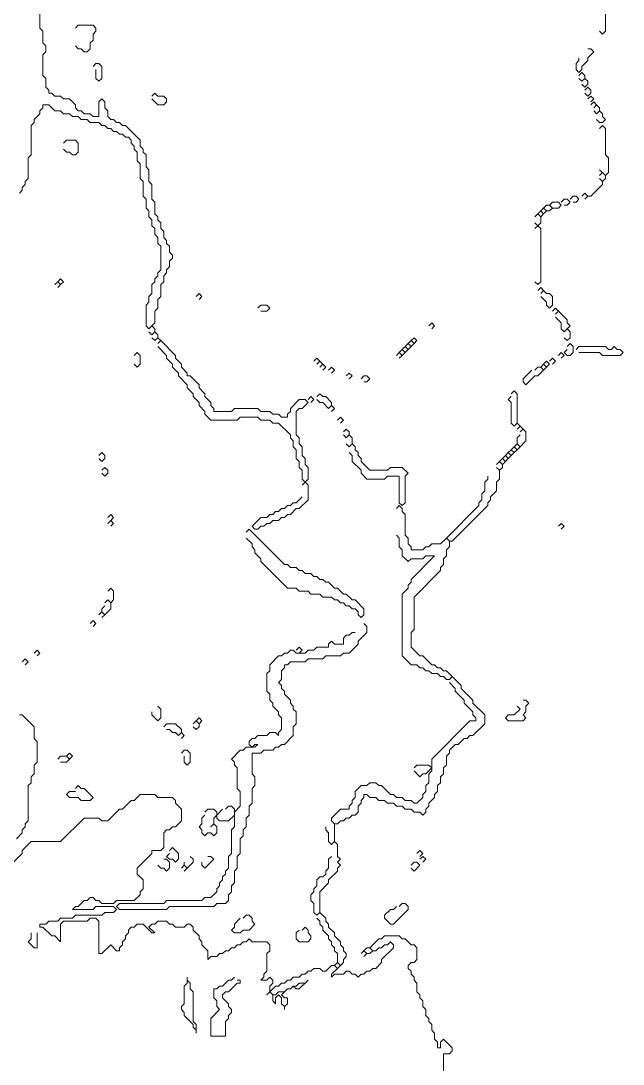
# Model space of a CAD drawing. Header units: metres. Extents: x 0 to 1919, y -1079 to 0.
# Drawn here: x 1089.5 to 1294, y -540.5 to -186.5 of the extents above; entities that cross this region are included whole.
import ezdxf

# ---------------------------------------------------------------- set-up
doc = ezdxf.new("R2010")
doc.units = ezdxf.units.M
doc.layers.add('greeny green lines', color=3, linetype='Continuous')

msp = doc.modelspace()

# ---------------------------------------------------------------- linework, layer by layer
at = {"layer": 'greeny green lines', "lineweight": 20}
for p, q in [((1096, -184), (1096, -189)), ((1288, -183), (1288, -190)), ((1096, -189), (1097, -190)), ((1097, -190), (1097, -194)), ((1108, -189), (1109, -188)), ((1108, -189), (1109, -188)), ((1109, -188), (1114, -188)), ((1114, -188), (1115, -189)), ((1115, -190), (1114, -191)), ((1114, -191), (1114, -193)), ((1115, -189), (1115, -190)), ((1287, -191), (1286, -190)), ((1288, -190), (1287, -191)), ((1097, -194), (1098, -195)), ((1114, -193), (1113, -194)), ((1113, -194), (1113, -196)), ((1098, -197), (1097, -198)), ((1097, -198), (1097, -205)), ((1098, -195), (1098, -197)), ((1109, -196), (1108, -195)), ((1110, -196), (1109, -196)), ((1111, -197), (1110, -196)), ((1112, -197), (1111, -197)), ((1113, -196), (1112, -197)), ((1282, -196), (1283, -196)), ((1282, -196), (1283, -196)), ((1284, -197), (1282, -199)), ((1283, -196), (1284, -197)), ((1114, -202), (1115, -201)), ((1114, -202), (1115, -201)), ((1115, -201), (1116, -201)), ((1116, -201), (1117, -202)), ((1278, -201), (1279, -200)), ((1278, -203), (1278, -201)), ((1279, -200), (1279, -199)), ((1282, -200), (1280, -202)), ((1282, -199), (1282, -200)), ((1097, -205), (1098, -206)), ((1115, -206), (1115, -203)), ((1117, -202), (1117, -206)), ((1279, -204), (1278, -203)), ((1280, -203), (1279, -204)), ((1279, -205), (1280, -204)), ((1279, -205), (1280, -204)), ((1280, -202), (1280, -203)), ((1280, -204), (1281, -205)), ((1281, -205), (1281, -206)), ((1098, -206), (1098, -209)), ((1116, -207), (1115, -206)), ((1117, -206), (1116, -207)), ((1280, -207), (1279, -206)), ((1280, -207), (1281, -206)), ((1280, -207), (1281, -206)), ((1281, -206), (1280, -207)), ((1281, -209), (1280, -208)), ((1281, -206), (1282, -207)), ((1282, -208), (1281, -209)), ((1282, -207), (1282, -208)), ((1098, -209), (1099, -210)), ((1099, -210), (1099, -211)), ((1099, -211), (1100, -211)), ((1100, -211), (1101, -212)), ((1101, -212), (1103, -212)), ((1103, -212), (1104, -213)), ((1134, -212), (1135, -211)), ((1134, -212), (1135, -211)), ((1135, -211), (1136, -212)), ((1136, -212), (1138, -212)), ((1138, -212), (1139, -213)), ((1281, -210), (1282, -209)), ((1281, -210), (1282, -209)), ((1282, -212), (1281, -211)), ((1282, -209), (1283, -210)), ((1283, -211), (1282, -212)), ((1282, -213), (1283, -212)), ((1282, -213), (1283, -212)), ((1283, -210), (1283, -211)), ((1283, -212), (1284, -213)), ((1099, -215), (1097, -215)), ((1097, -215), (1097, -216)), ((1101, -217), (1099, -215)), ((1104, -213), (1106, -213)), ((1106, -213), (1108, -215)), ((1108, -215), (1108, -216)), ((1116, -214), (1117, -213)), ((1116, -219), (1116, -214)), ((1117, -213), (1118, -214)), ((1118, -214), (1118, -216)), ((1136, -215), (1134, -213)), ((1138, -215), (1136, -215)), ((1139, -214), (1138, -215)), ((1139, -213), (1139, -214)), ((1284, -213), (1283, -214)), ((1283, -215), (1284, -214)), ((1283, -215), (1284, -214)), ((1284, -214), (1285, -215)), ((1284, -216), (1285, -215)), ((1284, -216), (1285, -215)), ((1285, -215), (1284, -216)), ((1285, -215), (1286, -216)), ((1096, -218), (1094, -220)), ((1097, -216), (1096, -217)), ((1096, -217), (1096, -218)), ((1103, -217), (1101, -217)), ((1104, -218), (1103, -217)), ((1106, -218), (1104, -218)), ((1107, -219), (1106, -218)), ((1109, -219), (1107, -219)), ((1108, -216), (1109, -217)), ((1109, -217), (1110, -217)), ((1110, -220), (1109, -219)), ((1110, -217), (1111, -218)), ((1111, -218), (1113, -218)), ((1113, -218), (1114, -219)), ((1114, -219), (1116, -219)), ((1118, -216), (1119, -217)), ((1119, -217), (1119, -219)), ((1119, -219), (1120, -220)), ((1285, -218), (1284, -217)), ((1285, -218), (1286, -217)), ((1285, -218), (1286, -217)), ((1286, -217), (1285, -218)), ((1286, -216), (1286, -217)), ((1286, -217), (1287, -218)), ((1287, -218), (1287, -219)), ((1287, -219), (1288, -220)), ((1094, -221), (1093, -222)), ((1093, -222), (1093, -232)), ((1094, -220), (1094, -221)), ((1112, -220), (1110, -220)), ((1113, -221), (1112, -220)), ((1116, -221), (1113, -221)), ((1117, -222), (1116, -221)), ((1118, -222), (1117, -222)), ((1119, -223), (1118, -222)), ((1120, -223), (1119, -223)), ((1120, -220), (1121, -220)), ((1121, -224), (1120, -223)), ((1121, -220), (1122, -221)), ((1122, -221), (1123, -221)), ((1123, -221), (1124, -222)), ((1124, -222), (1125, -222)), ((1125, -222), (1130, -227)), ((1286, -221), (1285, -220)), ((1287, -221), (1286, -221)), ((1286, -223), (1287, -222)), ((1286, -223), (1287, -222)), ((1288, -220), (1287, -221)), ((1287, -222), (1288, -223)), ((1288, -223), (1288, -232)), ((1122, -224), (1121, -224)), ((1123, -225), (1122, -224)), ((1124, -225), (1123, -225)), ((1125, -226), (1124, -225)), ((1126, -226), (1125, -226)), ((1127, -227), (1126, -226)), ((1104, -228), (1105, -227)), ((1104, -228), (1105, -227)), ((1105, -231), (1104, -230)), ((1105, -227), (1108, -227)), ((1108, -227), (1109, -228)), ((1109, -228), (1109, -231)), ((1127, -228), (1127, -227)), ((1128, -229), (1127, -228)), ((1128, -230), (1128, -229)), ((1129, -231), (1128, -230)), ((1130, -227), (1130, -229)), ((1130, -229), (1131, -230)), ((1131, -230), (1131, -231)), ((1093, -232), (1092, -233)), ((1092, -233), (1092, -240)), ((1106, -231), (1105, -231)), ((1107, -232), (1106, -231)), ((1108, -232), (1107, -232)), ((1109, -231), (1108, -232)), ((1129, -234), (1129, -231)), ((1131, -231), (1132, -232)), ((1132, -232), (1132, -236)), ((1288, -232), (1289, -233)), ((1289, -233), (1289, -238)), ((1130, -235), (1129, -234)), ((1130, -240), (1130, -235)), ((1132, -236), (1133, -237)), ((1133, -237), (1133, -241)), ((1288, -239), (1286, -237)), ((1092, -240), (1091, -241)), ((1131, -241), (1130, -240)), ((1286, -239), (1287, -238)), ((1286, -239), (1287, -238)), ((1286, -240), (1287, -241)), ((1286, -240), (1287, -241)), ((1287, -241), (1286, -240)), ((1287, -238), (1288, -239)), ((1288, -240), (1287, -241)), ((1289, -238), (1288, -239)), ((1288, -239), (1288, -240)), ((1090, -244), (1089, -245)), ((1091, -242), (1090, -243)), ((1090, -243), (1090, -244)), ((1091, -241), (1091, -242)), ((1131, -246), (1131, -241)), ((1133, -241), (1134, -242)), ((1134, -242), (1134, -247)), ((1287, -242), (1283, -246)), ((1287, -241), (1287, -242)), ((1132, -247), (1131, -246)), ((1132, -250), (1132, -247)), ((1134, -247), (1135, -248)), ((1273, -248), (1274, -247)), ((1273, -248), (1274, -247)), ((1274, -247), (1275, -247)), ((1275, -247), (1276, -248)), ((1276, -247), (1277, -246)), ((1276, -247), (1277, -246)), ((1277, -246), (1278, -246)), ((1278, -246), (1279, -247)), ((1279, -247), (1278, -248)), ((1280, -246), (1281, -245)), ((1280, -246), (1281, -245)), ((1281, -245), (1282, -246)), ((1282, -246), (1281, -245)), ((1282, -246), (1281, -247)), ((1283, -246), (1282, -246)), ((1133, -251), (1132, -250)), ((1133, -253), (1133, -251)), ((1135, -248), (1135, -252)), ((1265, -252), (1266, -251)), ((1265, -252), (1266, -251)), ((1266, -251), (1267, -250)), ((1266, -251), (1267, -250)), ((1266, -251), (1267, -252)), ((1267, -250), (1268, -249)), ((1267, -250), (1268, -249)), ((1267, -250), (1268, -251)), ((1268, -251), (1267, -252)), ((1268, -249), (1269, -249)), ((1269, -251), (1268, -251)), ((1269, -249), (1270, -248)), ((1269, -249), (1270, -248)), ((1269, -249), (1270, -250)), ((1270, -250), (1269, -251)), ((1270, -248), (1272, -248)), ((1272, -250), (1270, -250)), ((1272, -248), (1273, -249)), ((1273, -249), (1272, -250)), ((1275, -249), (1274, -249)), ((1276, -248), (1275, -249)), ((1278, -248), (1277, -248)), ((1134, -254), (1133, -253)), ((1134, -256), (1134, -254)), ((1135, -252), (1136, -253)), ((1136, -253), (1136, -254)), ((1136, -254), (1137, -255)), ((1264, -253), (1265, -252)), ((1264, -253), (1265, -252)), ((1265, -252), (1266, -253)), ((1267, -252), (1266, -253)), ((1266, -253), (1266, -255)), ((1135, -257), (1134, -256)), ((1135, -259), (1135, -257)), ((1137, -255), (1137, -257)), ((1137, -257), (1138, -258)), ((1138, -258), (1138, -260)), ((1265, -256), (1264, -255)), ((1264, -257), (1265, -256)), ((1264, -257), (1265, -256)), ((1266, -255), (1265, -256)), ((1265, -256), (1266, -257)), ((1266, -257), (1266, -275)), ((1136, -260), (1135, -259)), ((1136, -262), (1136, -260)), ((1138, -260), (1139, -261)), ((1139, -261), (1139, -262)), ((1137, -263), (1136, -262)), ((1137, -271), (1137, -263)), ((1139, -262), (1140, -263)), ((1140, -263), (1140, -265)), ((1140, -265), (1141, -266)), ((1141, -267), (1140, -268)), ((1140, -268), (1140, -270)), ((1141, -266), (1141, -267)), ((1136, -272), (1137, -271)), ((1136, -273), (1136, -272)), ((1139, -272), (1138, -273)), ((1140, -270), (1139, -271)), ((1139, -271), (1139, -272)), ((1101, -276), (1102, -275)), ((1101, -276), (1102, -275)), ((1102, -275), (1103, -274)), ((1102, -275), (1103, -274)), ((1102, -275), (1103, -276)), ((1103, -276), (1102, -277)), ((1103, -274), (1104, -275)), ((1104, -275), (1103, -276)), ((1134, -276), (1135, -275)), ((1134, -279), (1134, -276)), ((1135, -274), (1136, -273)), ((1135, -275), (1135, -274)), ((1138, -275), (1137, -276)), ((1137, -276), (1137, -280)), ((1138, -273), (1138, -275)), ((1265, -276), (1264, -275)), ((1266, -275), (1265, -276)), ((1133, -280), (1134, -279)), ((1149, -280), (1150, -279)), ((1149, -280), (1150, -279)), ((1150, -279), (1151, -280)), ((1265, -278), (1266, -277)), ((1265, -278), (1266, -277)), ((1266, -277), (1267, -278)), ((1266, -279), (1267, -278)), ((1266, -279), (1267, -278)), ((1267, -278), (1266, -279)), ((1267, -278), (1268, -279)), ((1268, -279), (1269, -279)), ((1269, -279), (1270, -280)), ((1132, -283), (1133, -282)), ((1132, -290), (1132, -283)), ((1133, -282), (1133, -280)), ((1137, -280), (1136, -281)), ((1136, -281), (1136, -284)), ((1151, -280), (1150, -281)), ((1170, -284), (1171, -283)), ((1170, -284), (1171, -283)), ((1171, -283), (1173, -283)), ((1173, -283), (1174, -284)), ((1268, -282), (1266, -280)), ((1268, -283), (1268, -282)), ((1269, -284), (1268, -283)), ((1270, -283), (1269, -284)), ((1270, -280), (1270, -283)), ((1136, -284), (1135, -285)), ((1135, -285), (1135, -289)), ((1173, -285), (1171, -285)), ((1174, -284), (1173, -285)), ((1270, -285), (1271, -284)), ((1270, -285), (1271, -284)), ((1271, -284), (1272, -285)), ((1271, -286), (1272, -285)), ((1271, -286), (1272, -285)), ((1272, -285), (1271, -286)), ((1272, -285), (1275, -288)), ((1133, -291), (1132, -290)), ((1135, -289), (1133, -291)), ((1133, -291), (1134, -290)), ((1133, -291), (1134, -290)), ((1134, -290), (1135, -291)), ((1228, -290), (1229, -289)), ((1228, -290), (1229, -289)), ((1229, -289), (1230, -290)), ((1230, -290), (1229, -291)), ((1273, -289), (1271, -287)), ((1273, -291), (1273, -289)), ((1276, -290), (1274, -292)), ((1275, -288), (1275, -289)), ((1275, -289), (1276, -290)), ((1134, -293), (1133, -292)), ((1134, -293), (1135, -292)), ((1134, -293), (1135, -292)), ((1135, -292), (1134, -293)), ((1135, -291), (1135, -292)), ((1135, -292), (1136, -293)), ((1136, -293), (1136, -294)), ((1274, -292), (1273, -291)), ((1274, -292), (1275, -291)), ((1274, -292), (1275, -291)), ((1275, -291), (1276, -292)), ((1276, -292), (1276, -294)), ((1135, -295), (1134, -294)), ((1135, -295), (1136, -294)), ((1135, -295), (1136, -294)), ((1136, -294), (1135, -295)), ((1136, -294), (1137, -295)), ((1136, -296), (1137, -295)), ((1136, -296), (1137, -295)), ((1137, -295), (1136, -296)), ((1139, -300), (1136, -297)), ((1137, -295), (1142, -300)), ((1219, -298), (1220, -297)), ((1219, -298), (1220, -297)), ((1220, -297), (1221, -296)), ((1220, -297), (1221, -296)), ((1220, -297), (1221, -298)), ((1221, -296), (1222, -295)), ((1221, -296), (1222, -295)), ((1221, -296), (1222, -297)), ((1222, -297), (1221, -298)), ((1222, -295), (1223, -294)), ((1222, -295), (1223, -294)), ((1222, -295), (1223, -296)), ((1223, -296), (1222, -297)), ((1223, -294), (1224, -295)), ((1224, -295), (1223, -296)), ((1275, -295), (1274, -294)), ((1276, -294), (1275, -295)), ((1275, -297), (1276, -296)), ((1275, -297), (1276, -296)), ((1276, -296), (1277, -297)), ((1277, -297), (1277, -299)), ((1278, -298), (1279, -297)), ((1278, -298), (1279, -297)), ((1279, -297), (1288, -297)), ((1288, -297), (1289, -298)), ((1290, -298), (1291, -297)), ((1291, -297), (1292, -298)), ((1128, -300), (1129, -299)), ((1128, -300), (1129, -299)), ((1129, -299), (1130, -300)), ((1130, -300), (1130, -303)), ((1139, -301), (1139, -300)), ((1142, -300), (1142, -301)), ((1217, -300), (1218, -299)), ((1217, -300), (1218, -299)), ((1218, -299), (1219, -298)), ((1218, -299), (1219, -298)), ((1218, -299), (1219, -300)), ((1219, -300), (1218, -301)), ((1219, -298), (1220, -299)), ((1220, -299), (1219, -300)), ((1221, -298), (1220, -299)), ((1272, -300), (1273, -299)), ((1272, -300), (1273, -299)), ((1273, -299), (1274, -300)), ((1274, -300), (1273, -301)), ((1274, -299), (1275, -298)), ((1275, -300), (1274, -299)), ((1276, -300), (1275, -300)), ((1277, -299), (1276, -300)), ((1286, -299), (1279, -299)), ((1287, -300), (1286, -299)), ((1293, -300), (1287, -300)), ((1289, -298), (1290, -298)), ((1292, -298), (1293, -298)), ((1293, -298), (1294, -299)), ((1294, -299), (1293, -300)), ((1129, -304), (1128, -303)), ((1130, -303), (1129, -304)), ((1141, -303), (1139, -301)), ((1141, -304), (1141, -303)), ((1143, -306), (1141, -304)), ((1142, -301), (1144, -303)), ((1144, -303), (1144, -304)), ((1144, -304), (1146, -306)), ((1189, -302), (1190, -301)), ((1189, -302), (1190, -301)), ((1190, -301), (1191, -302)), ((1190, -303), (1191, -302)), ((1190, -303), (1191, -302)), ((1191, -302), (1190, -303)), ((1191, -302), (1192, -303)), ((1191, -304), (1192, -303)), ((1191, -304), (1192, -303)), ((1192, -303), (1191, -304)), ((1192, -303), (1193, -304)), ((1193, -304), (1192, -305)), ((1194, -305), (1195, -304)), ((1194, -305), (1195, -304)), ((1195, -304), (1196, -305)), ((1264, -305), (1265, -304)), ((1264, -305), (1265, -304)), ((1265, -304), (1266, -304)), ((1266, -304), (1267, -303)), ((1266, -304), (1267, -303)), ((1266, -304), (1267, -305)), ((1267, -303), (1268, -302)), ((1267, -303), (1268, -302)), ((1267, -303), (1268, -304)), ((1268, -304), (1267, -305)), ((1268, -302), (1269, -303)), ((1269, -303), (1268, -304)), ((1269, -302), (1270, -301)), ((1269, -302), (1270, -301)), ((1270, -301), (1271, -302)), ((1271, -302), (1270, -303)), ((1143, -307), (1143, -306)), ((1146, -310), (1143, -307)), ((1146, -306), (1146, -307)), ((1146, -307), (1147, -307)), ((1147, -307), (1150, -310)), ((1196, -305), (1195, -306)), ((1200, -307), (1201, -306)), ((1200, -307), (1201, -306)), ((1201, -306), (1202, -307)), ((1202, -307), (1201, -308)), ((1205, -308), (1206, -307)), ((1205, -308), (1206, -307)), ((1206, -307), (1207, -307)), ((1207, -307), (1208, -308)), ((1260, -308), (1263, -305)), ((1264, -307), (1261, -310)), ((1265, -307), (1264, -307)), ((1267, -305), (1265, -307)), ((1146, -311), (1146, -310)), ((1148, -313), (1146, -311)), ((1150, -310), (1150, -311)), ((1150, -311), (1152, -313)), ((1207, -309), (1206, -309)), ((1208, -308), (1207, -309)), ((1260, -309), (1260, -308)), ((1261, -310), (1260, -309)), ((1148, -314), (1148, -313)), ((1150, -316), (1148, -314)), ((1152, -313), (1152, -314)), ((1152, -314), (1154, -316)), ((1181, -318), (1184, -315)), ((1184, -315), (1186, -315)), ((1186, -315), (1187, -316)), ((1187, -315), (1188, -314)), ((1187, -315), (1188, -314)), ((1188, -314), (1189, -315)), ((1189, -315), (1188, -316)), ((1190, -314), (1191, -313)), ((1190, -314), (1191, -313)), ((1191, -316), (1190, -315)), ((1191, -313), (1192, -314)), ((1192, -314), (1193, -314)), ((1193, -314), (1195, -316)), ((1255, -315), (1256, -314)), ((1256, -316), (1255, -315)), ((1256, -313), (1257, -312)), ((1256, -313), (1257, -312)), ((1257, -312), (1258, -313)), ((1258, -313), (1258, -323)), ((1150, -317), (1150, -316)), ((1152, -319), (1150, -317)), ((1154, -316), (1154, -317)), ((1154, -317), (1155, -318)), ((1155, -318), (1155, -319)), ((1161, -319), (1162, -318)), ((1162, -318), (1170, -318)), ((1170, -318), (1171, -319)), ((1181, -319), (1181, -318)), ((1184, -318), (1183, -319)), ((1185, -318), (1184, -318)), ((1187, -316), (1185, -318)), ((1192, -316), (1191, -316)), ((1194, -318), (1192, -316)), ((1194, -318), (1195, -317)), ((1194, -318), (1195, -317)), ((1195, -317), (1194, -318)), ((1195, -316), (1195, -317)), ((1195, -317), (1196, -318)), ((1196, -318), (1195, -319)), ((1256, -323), (1256, -316)), ((1152, -320), (1152, -319)), ((1154, -322), (1152, -320)), ((1163, -322), (1154, -322)), ((1155, -319), (1161, -319)), ((1164, -321), (1163, -322)), ((1170, -321), (1164, -321)), ((1171, -322), (1170, -321)), ((1171, -319), (1174, -319)), ((1174, -322), (1171, -322)), ((1174, -319), (1175, -320)), ((1175, -323), (1174, -322)), ((1175, -320), (1177, -320)), ((1177, -320), (1178, -321)), ((1178, -321), (1180, -321)), ((1180, -320), (1181, -319)), ((1180, -321), (1180, -320)), ((1183, -319), (1183, -327)), ((1197, -322), (1198, -321)), ((1197, -322), (1198, -321)), ((1198, -321), (1199, -322)), ((1199, -322), (1198, -323)), ((1177, -323), (1175, -323)), ((1181, -327), (1177, -323)), ((1199, -326), (1200, -325)), ((1199, -326), (1200, -325)), ((1200, -325), (1201, -326)), ((1257, -324), (1256, -323)), ((1257, -324), (1258, -323)), ((1257, -324), (1258, -323)), ((1258, -323), (1257, -324)), ((1258, -323), (1259, -324)), ((1258, -325), (1259, -324)), ((1258, -325), (1259, -324)), ((1259, -324), (1258, -325)), ((1259, -324), (1260, -325)), ((1259, -326), (1260, -325)), ((1259, -326), (1260, -325)), ((1260, -325), (1259, -326)), ((1260, -325), (1261, -326)), ((1181, -328), (1181, -327)), ((1182, -329), (1181, -328)), ((1182, -331), (1182, -329)), ((1183, -327), (1184, -328)), ((1184, -328), (1184, -330)), ((1200, -328), (1199, -327)), ((1200, -328), (1201, -327)), ((1200, -328), (1201, -327)), ((1201, -327), (1200, -328)), ((1201, -326), (1201, -327)), ((1201, -327), (1202, -328)), ((1202, -328), (1202, -330)), ((1258, -328), (1259, -327)), ((1258, -330), (1258, -328)), ((1261, -329), (1259, -331)), ((1261, -326), (1261, -329)), ((1183, -332), (1182, -331)), ((1183, -335), (1183, -332)), ((1184, -330), (1185, -331)), ((1185, -331), (1185, -334)), ((1201, -331), (1200, -330)), ((1201, -331), (1202, -330)), ((1201, -331), (1202, -330)), ((1202, -330), (1201, -331)), ((1202, -330), (1203, -331)), ((1203, -331), (1203, -332)), ((1203, -332), (1204, -333)), ((1255, -333), (1256, -332)), ((1255, -333), (1256, -332)), ((1256, -332), (1257, -331)), ((1256, -332), (1257, -331)), ((1256, -332), (1257, -333)), ((1257, -331), (1258, -330)), ((1257, -331), (1258, -330)), ((1257, -331), (1258, -332)), ((1258, -332), (1257, -333)), ((1258, -330), (1259, -331)), ((1259, -331), (1258, -330)), ((1259, -331), (1258, -332)), ((1116, -334), (1117, -333)), ((1116, -334), (1117, -333)), ((1117, -336), (1116, -335)), ((1117, -333), (1118, -334)), ((1118, -335), (1117, -336)), ((1118, -334), (1118, -335)), ((1184, -336), (1183, -335)), ((1184, -338), (1184, -336)), ((1185, -334), (1186, -335)), ((1186, -335), (1186, -337)), ((1202, -334), (1201, -333)), ((1202, -336), (1202, -334)), ((1205, -339), (1202, -336)), ((1204, -333), (1204, -334)), ((1204, -334), (1205, -335)), ((1205, -335), (1205, -336)), ((1205, -336), (1208, -339)), ((1251, -337), (1252, -336)), ((1251, -337), (1252, -336)), ((1252, -336), (1253, -335)), ((1252, -336), (1253, -335)), ((1252, -336), (1253, -337)), ((1253, -335), (1254, -334)), ((1253, -335), (1254, -334)), ((1253, -335), (1254, -336)), ((1254, -336), (1253, -337)), ((1254, -334), (1255, -333)), ((1254, -334), (1255, -333)), ((1254, -334), (1255, -335)), ((1255, -335), (1254, -336)), ((1255, -333), (1256, -334)), ((1256, -334), (1255, -335)), ((1257, -333), (1256, -334)), ((1117, -339), (1118, -338)), ((1117, -339), (1118, -338)), ((1118, -338), (1119, -339)), ((1119, -339), (1119, -340)), ((1185, -339), (1184, -338)), ((1185, -342), (1185, -339)), ((1186, -337), (1187, -338)), ((1187, -338), (1187, -342)), ((1205, -340), (1205, -339)), ((1208, -339), (1214, -339)), ((1214, -339), (1215, -338)), ((1215, -338), (1219, -338)), ((1219, -338), (1221, -340)), ((1251, -338), (1252, -339)), ((1251, -338), (1252, -339)), ((1252, -339), (1251, -338)), ((1253, -338), (1252, -339)), ((1252, -339), (1252, -342)), ((1253, -337), (1253, -338)), ((1118, -341), (1117, -340)), ((1119, -340), (1118, -341)), ((1186, -343), (1185, -342)), ((1185, -344), (1186, -343)), ((1185, -344), (1186, -343)), ((1187, -342), (1186, -343)), ((1186, -343), (1187, -344)), ((1207, -342), (1205, -340)), ((1213, -342), (1207, -342)), ((1214, -341), (1213, -342)), ((1218, -341), (1214, -341)), ((1218, -350), (1218, -341)), ((1221, -340), (1220, -341)), ((1220, -341), (1220, -350)), ((1247, -343), (1248, -342)), ((1247, -346), (1247, -343)), ((1248, -342), (1248, -341)), ((1252, -342), (1251, -343)), ((1251, -343), (1251, -346)), ((1187, -344), (1187, -349)), ((1246, -347), (1247, -346)), ((1251, -346), (1249, -348)), ((1181, -351), (1182, -350)), ((1182, -350), (1183, -350)), ((1183, -350), (1185, -348)), ((1187, -349), (1184, -352)), ((1219, -351), (1218, -350)), ((1220, -350), (1219, -351)), ((1245, -350), (1246, -349)), ((1245, -351), (1245, -350)), ((1246, -349), (1246, -347)), ((1249, -349), (1248, -350)), ((1248, -350), (1248, -351)), ((1249, -348), (1249, -349)), ((1119, -355), (1120, -354)), ((1119, -355), (1120, -354)), ((1120, -354), (1121, -355)), ((1173, -355), (1174, -354)), ((1174, -354), (1175, -354)), ((1175, -354), (1176, -353)), ((1176, -353), (1177, -353)), ((1177, -353), (1178, -352)), ((1178, -352), (1179, -352)), ((1179, -352), (1180, -351)), ((1180, -354), (1179, -355)), ((1180, -351), (1181, -351)), ((1181, -354), (1180, -354)), ((1183, -352), (1181, -354)), ((1184, -352), (1183, -352)), ((1217, -352), (1218, -351)), ((1217, -352), (1218, -351)), ((1218, -351), (1219, -352)), ((1219, -352), (1219, -353)), ((1219, -353), (1220, -354)), ((1220, -354), (1220, -361)), ((1234, -362), (1245, -351)), ((1248, -351), (1236, -363)), ((1119, -357), (1120, -356)), ((1119, -357), (1120, -356)), ((1121, -355), (1120, -356)), ((1120, -356), (1121, -357)), ((1121, -357), (1120, -358)), ((1168, -358), (1171, -355)), ((1171, -355), (1173, -355)), ((1173, -357), (1172, -358)), ((1174, -357), (1173, -357)), ((1175, -356), (1174, -357)), ((1177, -356), (1175, -356)), ((1178, -355), (1177, -356)), ((1179, -355), (1178, -355)), ((1272, -358), (1273, -357)), ((1272, -358), (1273, -357)), ((1273, -357), (1274, -358)), ((1166, -360), (1167, -359)), ((1166, -360), (1167, -359)), ((1167, -359), (1179, -371)), ((1169, -359), (1168, -358)), ((1170, -359), (1169, -359)), ((1171, -358), (1170, -359)), ((1172, -358), (1171, -358)), ((1218, -362), (1217, -361)), ((1220, -361), (1221, -362)), ((1274, -358), (1273, -359)), ((1168, -364), (1166, -362)), ((1168, -365), (1168, -364)), ((1218, -365), (1218, -362)), ((1221, -362), (1221, -364)), ((1221, -364), (1222, -365)), ((1228, -365), (1229, -364)), ((1229, -364), (1232, -364)), ((1232, -364), (1234, -362)), ((1234, -362), (1235, -363)), ((1235, -363), (1234, -362)), ((1235, -363), (1235, -365)), ((1236, -363), (1235, -363)), ((1169, -366), (1168, -365)), ((1169, -367), (1169, -366)), ((1171, -369), (1169, -367)), ((1219, -366), (1218, -365)), ((1219, -368), (1219, -366)), ((1221, -370), (1219, -368)), ((1222, -365), (1222, -366)), ((1222, -366), (1226, -366)), ((1222, -376), (1230, -368)), ((1226, -366), (1227, -365)), ((1227, -368), (1226, -369)), ((1227, -365), (1228, -365)), ((1230, -368), (1227, -368)), ((1234, -368), (1233, -369)), ((1235, -365), (1234, -366)), ((1234, -366), (1234, -368)), ((1171, -370), (1171, -369)), ((1180, -379), (1171, -370)), ((1179, -371), (1180, -371)), ((1180, -371), (1181, -372)), ((1222, -369), (1221, -370)), ((1226, -369), (1222, -369)), ((1233, -371), (1232, -372)), ((1233, -369), (1233, -371)), ((1181, -372), (1183, -372)), ((1183, -372), (1184, -373)), ((1184, -373), (1185, -373)), ((1185, -373), (1186, -374)), ((1186, -374), (1188, -374)), ((1188, -374), (1189, -375)), ((1189, -375), (1190, -375)), ((1190, -375), (1191, -376)), ((1232, -373), (1223, -382)), ((1232, -372), (1232, -373)), ((1191, -376), (1192, -376)), ((1192, -376), (1193, -377)), ((1193, -377), (1194, -377)), ((1194, -377), (1196, -379)), ((1221, -378), (1222, -377)), ((1221, -379), (1221, -378)), ((1222, -377), (1222, -376)), ((1119, -380), (1120, -379)), ((1119, -380), (1120, -379)), ((1120, -379), (1121, -380)), ((1121, -380), (1121, -383)), ((1183, -379), (1180, -379)), ((1184, -380), (1183, -379)), ((1187, -380), (1184, -380)), ((1188, -381), (1187, -380)), ((1191, -381), (1188, -381)), ((1192, -382), (1191, -381)), ((1195, -382), (1192, -382)), ((1196, -383), (1195, -382)), ((1196, -379), (1197, -379)), ((1197, -379), (1199, -381)), ((1199, -381), (1200, -381)), ((1200, -381), (1202, -383)), ((1219, -381), (1221, -379)), ((1219, -402), (1219, -381)), ((1223, -382), (1223, -393)), ((1117, -386), (1118, -385)), ((1118, -384), (1119, -383)), ((1118, -384), (1119, -383)), ((1119, -383), (1120, -384)), ((1120, -384), (1119, -383)), ((1121, -383), (1120, -384)), ((1120, -384), (1120, -386)), ((1197, -383), (1196, -383)), ((1198, -384), (1197, -383)), ((1199, -384), (1198, -384)), ((1200, -385), (1199, -384)), ((1201, -385), (1200, -385)), ((1202, -386), (1201, -385)), ((1202, -383), (1203, -383)), ((1203, -383), (1206, -386)), ((1116, -388), (1117, -387)), ((1116, -388), (1117, -387)), ((1117, -387), (1117, -386)), ((1117, -387), (1118, -388)), ((1118, -388), (1117, -387)), ((1118, -388), (1117, -389)), ((1120, -386), (1118, -388)), ((1203, -386), (1202, -386)), ((1204, -387), (1203, -386)), ((1204, -388), (1204, -387)), ((1205, -389), (1204, -388)), ((1206, -388), (1205, -389)), ((1206, -386), (1206, -388)), ((1113, -391), (1114, -390)), ((1113, -391), (1114, -390)), ((1114, -390), (1115, -391)), ((1115, -391), (1114, -392)), ((1206, -391), (1207, -392)), ((1206, -391), (1207, -392)), ((1207, -392), (1207, -394)), ((1199, -396), (1200, -395)), ((1199, -398), (1199, -396)), ((1200, -395), (1201, -395)), ((1201, -395), (1202, -394)), ((1202, -394), (1203, -394)), ((1207, -394), (1204, -397)), ((1223, -393), (1222, -394)), ((1222, -394), (1222, -399)), ((1094, -401), (1095, -400)), ((1094, -401), (1095, -400)), ((1095, -400), (1096, -401)), ((1180, -401), (1181, -400)), ((1181, -400), (1182, -400)), ((1182, -400), (1183, -401)), ((1183, -400), (1184, -399)), ((1183, -400), (1184, -399)), ((1184, -399), (1185, -400)), ((1185, -400), (1184, -401)), ((1186, -401), (1187, -400)), ((1187, -400), (1189, -400)), ((1189, -400), (1190, -399)), ((1190, -399), (1194, -399)), ((1194, -398), (1195, -397)), ((1194, -399), (1194, -398)), ((1195, -397), (1196, -398)), ((1196, -398), (1199, -398)), ((1204, -398), (1201, -401)), ((1204, -397), (1204, -398)), ((1222, -399), (1225, -402)), ((1090, -404), (1091, -403)), ((1090, -404), (1091, -403)), ((1091, -403), (1092, -404)), ((1096, -401), (1095, -402)), ((1174, -405), (1177, -402)), ((1177, -402), (1178, -402)), ((1178, -402), (1179, -401)), ((1179, -401), (1180, -401)), ((1183, -401), (1186, -401)), ((1187, -403), (1186, -404)), ((1192, -403), (1187, -403)), ((1193, -402), (1192, -403)), ((1198, -402), (1193, -402)), ((1199, -401), (1198, -402)), ((1201, -401), (1199, -401)), ((1222, -405), (1219, -402)), ((1225, -402), (1226, -402)), ((1226, -402), (1229, -405)), ((1092, -404), (1091, -405)), ((1173, -408), (1174, -407)), ((1174, -407), (1174, -405)), ((1179, -406), (1178, -407)), ((1178, -407), (1178, -410)), ((1180, -405), (1179, -405)), ((1179, -405), (1179, -406)), ((1181, -404), (1180, -405)), ((1186, -404), (1181, -404)), ((1224, -405), (1222, -405)), ((1225, -406), (1224, -405)), ((1226, -406), (1225, -406)), ((1227, -407), (1226, -406)), ((1228, -407), (1227, -407)), ((1229, -408), (1228, -407)), ((1229, -405), (1230, -405)), ((1230, -405), (1231, -406)), ((1231, -406), (1232, -406)), ((1232, -406), (1233, -407)), ((1233, -407), (1234, -407)), ((1234, -407), (1236, -409)), ((1173, -414), (1173, -408)), ((1178, -410), (1177, -411)), ((1231, -408), (1229, -408)), ((1232, -409), (1231, -408)), ((1233, -409), (1232, -409)), ((1234, -410), (1233, -409)), ((1235, -410), (1234, -410)), ((1235, -410), (1236, -409)), ((1235, -410), (1236, -409)), ((1236, -409), (1235, -410)), ((1236, -409), (1239, -412)), ((1174, -415), (1173, -414)), ((1177, -411), (1178, -412)), ((1178, -412), (1178, -413)), ((1178, -413), (1179, -414)), ((1179, -414), (1179, -415)), ((1237, -413), (1235, -411)), ((1237, -414), (1237, -413)), ((1240, -417), (1237, -414)), ((1239, -412), (1239, -413)), ((1239, -413), (1243, -417)), ((1174, -417), (1174, -415)), ((1175, -418), (1174, -417)), ((1179, -415), (1181, -417)), ((1181, -417), (1181, -418)), ((1240, -418), (1240, -417)), ((1243, -417), (1243, -418)), ((1260, -417), (1261, -417)), ((1260, -417), (1261, -417)), ((1261, -417), (1262, -418)), ((1134, -422), (1134, -421)), ((1136, -419), (1137, -420)), ((1136, -419), (1137, -420)), ((1137, -420), (1137, -423)), ((1175, -419), (1175, -418)), ((1177, -421), (1175, -419)), ((1177, -422), (1177, -421)), ((1181, -418), (1182, -419)), ((1182, -419), (1182, -420)), ((1182, -420), (1183, -421)), ((1183, -421), (1183, -425)), ((1243, -421), (1240, -418)), ((1243, -418), (1247, -422)), ((1243, -422), (1243, -421)), ((1257, -422), (1259, -420)), ((1259, -420), (1258, -419)), ((1261, -421), (1260, -422)), ((1262, -418), (1261, -419)), ((1261, -419), (1261, -421)), ((1089, -422), (1090, -422)), ((1090, -422), (1094, -426)), ((1136, -424), (1134, -422)), ((1137, -423), (1136, -424)), ((1148, -425), (1149, -424)), ((1148, -425), (1149, -424)), ((1149, -424), (1150, -423)), ((1149, -424), (1150, -423)), ((1149, -424), (1150, -425)), ((1150, -423), (1151, -424)), ((1151, -424), (1150, -425)), ((1178, -423), (1177, -422)), ((1178, -427), (1178, -423)), ((1229, -437), (1242, -424)), ((1242, -424), (1244, -424)), ((1244, -423), (1243, -422)), ((1244, -424), (1244, -423)), ((1247, -422), (1247, -425)), ((1254, -423), (1255, -422)), ((1255, -424), (1254, -423)), ((1255, -422), (1257, -422)), ((1260, -424), (1255, -424)), ((1260, -422), (1261, -423)), ((1261, -423), (1260, -424)), ((1094, -426), (1094, -430)), ((1138, -426), (1139, -425)), ((1138, -426), (1139, -425)), ((1139, -425), (1142, -425)), ((1140, -427), (1139, -427)), ((1141, -428), (1140, -427)), ((1142, -428), (1141, -428)), ((1142, -425), (1144, -427)), ((1143, -429), (1142, -428)), ((1143, -429), (1144, -428)), ((1143, -429), (1144, -428)), ((1144, -428), (1143, -429)), ((1144, -427), (1144, -428)), ((1144, -428), (1145, -429)), ((1149, -427), (1148, -426)), ((1150, -426), (1149, -427)), ((1150, -425), (1150, -426)), ((1173, -429), (1174, -428)), ((1174, -428), (1176, -428)), ((1176, -428), (1177, -429)), ((1177, -428), (1178, -427)), ((1177, -429), (1177, -428)), ((1183, -425), (1182, -426)), ((1182, -426), (1182, -429)), ((1247, -425), (1243, -429)), ((1094, -430), (1095, -431)), ((1095, -431), (1095, -438)), ((1145, -429), (1144, -430)), ((1167, -431), (1168, -430)), ((1167, -432), (1167, -431)), ((1168, -430), (1169, -430)), ((1169, -430), (1170, -429)), ((1170, -429), (1173, -429)), ((1182, -429), (1179, -432)), ((1240, -430), (1238, -432)), ((1241, -430), (1240, -430)), ((1242, -429), (1241, -430)), ((1243, -429), (1242, -429)), ((1105, -436), (1106, -435)), ((1105, -436), (1106, -435)), ((1106, -435), (1107, -436)), ((1144, -435), (1145, -434)), ((1144, -435), (1145, -434)), ((1145, -434), (1146, -434)), ((1146, -434), (1147, -435)), ((1147, -435), (1147, -438)), ((1161, -437), (1164, -434)), ((1164, -434), (1165, -434)), ((1165, -434), (1166, -433)), ((1166, -433), (1169, -433)), ((1168, -433), (1167, -432)), ((1169, -432), (1168, -433)), ((1171, -435), (1168, -435)), ((1168, -435), (1168, -442)), ((1169, -433), (1170, -432)), ((1170, -432), (1169, -432)), ((1172, -434), (1171, -435)), ((1175, -434), (1172, -434)), ((1176, -433), (1175, -434)), ((1177, -433), (1176, -433)), ((1178, -432), (1177, -433)), ((1179, -432), (1178, -432)), ((1235, -435), (1234, -436)), ((1237, -432), (1235, -434)), ((1235, -434), (1235, -435)), ((1238, -432), (1237, -432)), ((1095, -438), (1094, -439)), ((1102, -437), (1103, -436)), ((1102, -437), (1103, -436)), ((1103, -436), (1105, -436)), ((1105, -438), (1103, -438)), ((1105, -436), (1106, -437)), ((1106, -437), (1105, -438)), ((1107, -436), (1106, -437)), ((1145, -438), (1145, -436)), ((1146, -439), (1145, -438)), ((1147, -438), (1146, -439)), ((1162, -438), (1161, -437)), ((1162, -439), (1162, -438)), ((1229, -441), (1229, -437)), ((1234, -436), (1234, -439)), ((1094, -442), (1093, -443)), ((1094, -439), (1094, -442)), ((1163, -440), (1162, -439)), ((1163, -447), (1163, -440)), ((1168, -442), (1169, -443)), ((1223, -440), (1224, -439)), ((1223, -440), (1224, -439)), ((1225, -443), (1223, -441)), ((1224, -439), (1228, -439)), ((1226, -442), (1225, -443)), ((1227, -442), (1226, -442)), ((1229, -440), (1227, -442)), ((1228, -439), (1229, -440)), ((1228, -442), (1229, -441)), ((1228, -445), (1228, -442)), ((1233, -442), (1232, -443)), ((1234, -439), (1233, -440)), ((1233, -440), (1233, -442)), ((1093, -445), (1092, -446)), ((1092, -446), (1092, -458)), ((1093, -443), (1093, -445)), ((1108, -447), (1109, -446)), ((1108, -447), (1109, -446)), ((1109, -446), (1110, -447)), ((1169, -446), (1168, -447)), ((1169, -443), (1169, -446)), ((1203, -448), (1205, -446)), ((1205, -446), (1207, -446)), ((1207, -446), (1208, -445)), ((1208, -445), (1210, -445)), ((1210, -445), (1211, -446)), ((1211, -446), (1212, -446)), ((1212, -446), (1215, -449)), ((1227, -446), (1228, -445)), ((1227, -448), (1227, -446)), ((1232, -445), (1231, -446)), ((1231, -446), (1231, -448)), ((1232, -443), (1232, -445)), ((1105, -449), (1106, -448)), ((1106, -450), (1105, -449)), ((1106, -448), (1108, -448)), ((1110, -447), (1111, -447)), ((1111, -447), (1114, -450)), ((1128, -451), (1130, -449)), ((1130, -449), (1135, -449)), ((1135, -449), (1136, -450)), ((1164, -448), (1163, -447)), ((1164, -453), (1164, -448)), ((1168, -447), (1168, -452)), ((1203, -450), (1203, -448)), ((1207, -449), (1206, -449)), ((1206, -449), (1206, -450)), ((1208, -450), (1207, -449)), ((1215, -449), (1216, -449)), ((1216, -449), (1217, -450)), ((1226, -449), (1227, -448)), ((1226, -450), (1226, -449)), ((1231, -448), (1230, -449)), ((1230, -449), (1230, -450)), ((1109, -450), (1106, -450)), ((1110, -451), (1109, -450)), ((1113, -451), (1110, -451)), ((1114, -450), (1113, -451)), ((1124, -454), (1127, -451)), ((1127, -451), (1128, -451)), ((1136, -450), (1141, -450)), ((1141, -450), (1142, -451)), ((1142, -451), (1142, -452)), ((1142, -452), (1144, -454)), ((1159, -454), (1160, -453)), ((1159, -454), (1160, -453)), ((1160, -453), (1161, -453)), ((1161, -453), (1162, -454)), ((1162, -455), (1164, -453)), ((1168, -452), (1167, -453)), ((1167, -453), (1167, -456)), ((1201, -453), (1202, -452)), ((1201, -454), (1201, -453)), ((1202, -451), (1203, -450)), ((1202, -452), (1202, -451)), ((1205, -452), (1204, -453)), ((1204, -453), (1204, -455)), ((1206, -450), (1205, -451)), ((1205, -451), (1205, -452)), ((1210, -450), (1208, -450)), ((1211, -451), (1210, -450)), ((1213, -451), (1211, -451)), ((1214, -452), (1213, -451)), ((1216, -452), (1214, -452)), ((1217, -453), (1216, -452)), ((1217, -450), (1219, -450)), ((1219, -453), (1217, -453)), ((1219, -450), (1220, -451)), ((1220, -454), (1219, -453)), ((1220, -451), (1222, -451)), ((1222, -451), (1223, -452)), ((1223, -452), (1224, -452)), ((1224, -452), (1226, -450)), ((1228, -453), (1227, -454)), ((1230, -450), (1228, -452)), ((1228, -452), (1228, -453)), ((1119, -458), (1123, -454)), ((1123, -454), (1124, -454)), ((1144, -454), (1144, -458)), ((1151, -457), (1152, -456)), ((1152, -455), (1153, -454)), ((1152, -455), (1153, -454)), ((1153, -454), (1155, -454)), ((1155, -454), (1156, -455)), ((1156, -456), (1155, -457)), ((1156, -456), (1158, -454)), ((1156, -455), (1156, -456)), ((1156, -457), (1156, -456)), ((1162, -456), (1160, -458)), ((1162, -454), (1162, -456)), ((1162, -460), (1162, -455)), ((1167, -456), (1166, -457)), ((1195, -457), (1198, -454)), ((1198, -454), (1201, -454)), ((1202, -456), (1201, -457)), ((1203, -456), (1202, -456)), ((1204, -455), (1203, -456)), ((1222, -454), (1220, -454)), ((1223, -455), (1222, -454)), ((1225, -455), (1223, -455)), ((1226, -456), (1225, -455)), ((1227, -455), (1226, -456)), ((1227, -454), (1227, -455)), ((1091, -460), (1090, -461)), ((1092, -458), (1091, -459)), ((1091, -459), (1091, -460)), ((1103, -465), (1111, -457)), ((1111, -457), (1116, -457)), ((1116, -457), (1117, -458)), ((1117, -458), (1119, -458)), ((1141, -460), (1140, -461)), ((1142, -460), (1141, -460)), ((1144, -458), (1142, -460)), ((1150, -460), (1151, -459)), ((1151, -461), (1150, -460)), ((1151, -459), (1151, -457)), ((1155, -459), (1154, -460)), ((1154, -460), (1155, -459)), ((1155, -457), (1155, -459)), ((1155, -459), (1156, -460)), ((1157, -458), (1156, -457)), ((1156, -460), (1156, -462)), ((1160, -458), (1157, -458)), ((1161, -461), (1162, -460)), ((1166, -460), (1165, -461)), ((1166, -457), (1166, -460)), ((1193, -461), (1193, -460)), ((1195, -458), (1195, -457)), ((1195, -458), (1196, -459)), ((1195, -458), (1196, -459)), ((1196, -459), (1195, -458)), ((1196, -459), (1196, -465)), ((1197, -459), (1196, -459)), ((1198, -458), (1197, -459)), ((1199, -458), (1198, -458)), ((1200, -457), (1199, -458)), ((1201, -457), (1200, -457)), ((1090, -462), (1088, -464)), ((1090, -461), (1090, -462)), ((1139, -461), (1138, -462)), ((1138, -462), (1138, -467)), ((1140, -461), (1139, -461)), ((1151, -462), (1151, -461)), ((1152, -463), (1151, -462)), ((1153, -462), (1152, -463)), ((1154, -462), (1153, -462)), ((1155, -463), (1154, -462)), ((1156, -462), (1155, -463)), ((1161, -469), (1161, -461)), ((1165, -463), (1164, -464)), ((1165, -461), (1165, -463)), ((1194, -462), (1193, -461)), ((1194, -465), (1194, -462)), ((1090, -468), (1093, -465)), ((1093, -465), (1103, -465)), ((1138, -467), (1137, -468)), ((1140, -468), (1141, -467)), ((1140, -468), (1141, -467)), ((1141, -467), (1143, -469)), ((1164, -464), (1164, -469)), ((1195, -466), (1194, -465)), ((1195, -466), (1196, -465)), ((1195, -466), (1196, -465)), ((1196, -465), (1195, -466)), ((1196, -465), (1197, -466)), ((1197, -466), (1197, -470)), ((1087, -472), (1090, -469)), ((1090, -469), (1090, -468)), ((1134, -469), (1129, -474)), ((1137, -468), (1134, -468)), ((1134, -468), (1134, -469)), ((1139, -470), (1140, -469)), ((1140, -471), (1139, -470)), ((1143, -469), (1143, -471)), ((1147, -470), (1148, -471)), ((1147, -470), (1148, -471)), ((1153, -470), (1154, -470)), ((1153, -470), (1154, -470)), ((1154, -470), (1155, -471)), ((1160, -470), (1161, -469)), ((1160, -474), (1160, -470)), ((1164, -469), (1163, -470)), ((1163, -470), (1163, -474)), ((1194, -471), (1195, -470)), ((1197, -470), (1198, -471)), ((1224, -469), (1225, -468)), ((1224, -469), (1225, -468)), ((1225, -468), (1226, -469)), ((1226, -469), (1225, -470)), ((1225, -471), (1226, -470)), ((1225, -471), (1226, -470)), ((1226, -470), (1227, -471)), ((1129, -474), (1129, -476)), ((1137, -474), (1136, -473)), ((1138, -474), (1137, -474)), ((1138, -471), (1139, -471)), ((1138, -471), (1139, -471)), ((1139, -475), (1138, -474)), ((1139, -471), (1140, -472)), ((1140, -474), (1139, -475)), ((1141, -471), (1140, -471)), ((1140, -472), (1140, -474)), ((1142, -472), (1141, -471)), ((1143, -471), (1142, -472)), ((1144, -474), (1145, -473)), ((1144, -474), (1145, -473)), ((1145, -473), (1145, -472)), ((1145, -473), (1146, -474)), ((1146, -474), (1145, -473)), ((1146, -474), (1145, -475)), ((1148, -472), (1146, -474)), ((1148, -471), (1148, -472)), ((1151, -473), (1151, -472)), ((1152, -474), (1151, -473)), ((1155, -471), (1152, -474)), ((1159, -475), (1160, -474)), ((1163, -474), (1162, -475)), ((1193, -475), (1194, -474)), ((1194, -474), (1194, -471)), ((1198, -471), (1197, -472)), ((1197, -472), (1198, -473)), ((1198, -473), (1197, -474)), ((1197, -474), (1197, -475)), ((1222, -473), (1223, -472)), ((1222, -473), (1223, -472)), ((1223, -475), (1222, -474)), ((1223, -472), (1224, -472)), ((1225, -473), (1223, -475)), ((1224, -472), (1225, -473)), ((1227, -471), (1226, -472)), ((1129, -476), (1131, -478)), ((1158, -477), (1159, -476)), ((1158, -478), (1158, -477)), ((1159, -476), (1159, -475)), ((1162, -475), (1162, -479)), ((1190, -478), (1191, -477)), ((1191, -477), (1192, -477)), ((1192, -477), (1193, -476)), ((1193, -476), (1193, -475)), ((1197, -475), (1194, -478)), ((1131, -481), (1130, -482)), ((1131, -478), (1131, -481)), ((1156, -481), (1157, -480)), ((1156, -482), (1156, -481)), ((1157, -479), (1158, -478)), ((1157, -480), (1157, -479)), ((1162, -479), (1161, -480)), ((1161, -480), (1161, -482)), ((1189, -481), (1190, -480)), ((1189, -482), (1189, -481)), ((1190, -480), (1190, -478)), ((1194, -479), (1191, -482)), ((1194, -478), (1194, -479)), ((1113, -484), (1112, -485)), ((1114, -484), (1113, -484)), ((1115, -485), (1114, -484)), ((1130, -483), (1128, -485)), ((1130, -482), (1130, -483)), ((1151, -485), (1152, -484)), ((1152, -484), (1154, -484)), ((1154, -484), (1156, -482)), ((1161, -482), (1160, -483)), ((1160, -483), (1160, -485)), ((1188, -483), (1189, -482)), ((1188, -485), (1188, -483)), ((1191, -482), (1191, -489)), ((1108, -487), (1107, -488)), ((1107, -488), (1114, -488)), ((1109, -487), (1108, -487)), ((1111, -485), (1109, -487)), ((1112, -485), (1111, -485)), ((1114, -488), (1115, -487)), ((1116, -485), (1115, -485)), ((1115, -487), (1121, -487)), ((1117, -486), (1116, -485)), ((1121, -486), (1117, -486)), ((1122, -485), (1121, -486)), ((1121, -487), (1122, -488)), ((1122, -488), (1121, -489)), ((1128, -485), (1122, -485)), ((1122, -487), (1123, -486)), ((1123, -488), (1122, -487)), ((1123, -486), (1138, -486)), ((1139, -488), (1123, -488)), ((1138, -486), (1139, -485)), ((1139, -485), (1151, -485)), ((1140, -487), (1139, -488)), ((1155, -487), (1140, -487)), ((1156, -486), (1155, -487)), ((1159, -486), (1156, -486)), ((1160, -485), (1159, -486)), ((1189, -486), (1188, -485)), ((1189, -489), (1189, -486)), ((1213, -490), (1215, -488)), ((1215, -488), (1216, -488)), ((1216, -488), (1217, -487)), ((1221, -488), (1216, -493)), ((1218, -487), (1219, -486)), ((1218, -487), (1219, -486)), ((1219, -486), (1220, -486)), ((1220, -486), (1221, -487)), ((1221, -487), (1221, -488)), ((1099, -492), (1098, -493)), ((1102, -492), (1099, -492)), ((1103, -491), (1102, -492)), ((1107, -491), (1103, -491)), ((1103, -493), (1104, -492)), ((1104, -492), (1112, -492)), ((1108, -490), (1107, -491)), ((1117, -490), (1108, -490)), ((1112, -492), (1113, -491)), ((1113, -491), (1115, -491)), ((1115, -491), (1116, -492)), ((1116, -492), (1116, -503)), ((1118, -489), (1117, -490)), ((1121, -489), (1118, -489)), ((1135, -493), (1136, -492)), ((1136, -492), (1139, -492)), ((1139, -492), (1140, -493)), ((1162, -493), (1164, -491)), ((1165, -491), (1166, -490)), ((1165, -491), (1166, -490)), ((1166, -490), (1167, -490)), ((1167, -490), (1168, -491)), ((1168, -491), (1168, -492)), ((1168, -492), (1169, -493)), ((1190, -490), (1189, -489)), ((1190, -490), (1191, -489)), ((1190, -490), (1191, -489)), ((1191, -489), (1190, -490)), ((1191, -492), (1190, -491)), ((1191, -489), (1193, -491)), ((1191, -493), (1191, -492)), ((1193, -491), (1193, -492)), ((1193, -492), (1194, -493)), ((1213, -491), (1213, -490)), ((1215, -493), (1213, -491)), ((1098, -493), (1096, -493)), ((1096, -493), (1096, -494)), ((1096, -494), (1097, -494)), ((1097, -494), (1100, -497)), ((1103, -499), (1103, -493)), ((1126, -495), (1127, -494)), ((1126, -496), (1126, -495)), ((1127, -494), (1128, -494)), ((1128, -494), (1129, -493)), ((1129, -493), (1131, -493)), ((1131, -493), (1134, -496)), ((1133, -494), (1134, -493)), ((1135, -496), (1133, -494)), ((1134, -493), (1135, -493)), ((1140, -493), (1141, -493)), ((1141, -493), (1142, -494)), ((1142, -494), (1145, -494)), ((1145, -494), (1146, -493)), ((1146, -493), (1147, -493)), ((1147, -493), (1148, -494)), ((1148, -494), (1148, -495)), ((1148, -495), (1150, -497)), ((1161, -495), (1162, -494)), ((1162, -496), (1161, -495)), ((1162, -494), (1162, -493)), ((1165, -495), (1164, -496)), ((1167, -495), (1165, -495)), ((1169, -493), (1167, -495)), ((1183, -496), (1184, -495)), ((1185, -495), (1186, -494)), ((1185, -495), (1186, -494)), ((1186, -494), (1187, -495)), ((1187, -495), (1187, -496)), ((1192, -494), (1191, -493)), ((1192, -495), (1192, -494)), ((1194, -497), (1192, -495)), ((1194, -493), (1194, -494)), ((1194, -494), (1196, -496)), ((1216, -493), (1215, -493)), ((1093, -498), (1092, -499)), ((1092, -499), (1094, -501)), ((1093, -496), (1093, -498)), ((1093, -496), (1093, -498)), ((1095, -501), (1095, -496)), ((1100, -497), (1101, -497)), ((1101, -497), (1103, -499)), ((1124, -499), (1125, -498)), ((1124, -500), (1124, -499)), ((1125, -497), (1126, -496)), ((1125, -498), (1125, -497)), ((1134, -496), (1135, -496)), ((1150, -497), (1150, -498)), ((1150, -498), (1151, -499)), ((1151, -499), (1151, -500)), ((1164, -496), (1162, -496)), ((1164, -500), (1165, -499)), ((1165, -499), (1166, -499)), ((1166, -499), (1167, -498)), ((1167, -498), (1168, -499)), ((1168, -499), (1173, -499)), ((1173, -499), (1174, -500)), ((1183, -498), (1183, -496)), ((1184, -499), (1183, -498)), ((1187, -499), (1184, -499)), ((1187, -496), (1188, -497)), ((1188, -498), (1187, -499)), ((1188, -497), (1188, -498)), ((1194, -498), (1194, -497)), ((1195, -499), (1194, -498)), ((1195, -500), (1195, -499)), ((1196, -496), (1196, -497)), ((1196, -497), (1198, -499)), ((1198, -499), (1198, -500)), ((1208, -501), (1211, -498)), ((1211, -498), (1212, -498)), ((1212, -498), (1213, -497)), ((1213, -497), (1218, -497)), ((1215, -499), (1214, -500)), ((1216, -500), (1215, -499)), ((1218, -497), (1219, -498)), ((1219, -498), (1220, -498)), ((1220, -498), (1222, -500)), ((1094, -501), (1095, -501)), ((1117, -503), (1120, -500)), ((1120, -500), (1122, -502)), ((1122, -502), (1123, -502)), ((1123, -501), (1124, -500)), ((1123, -502), (1123, -501)), ((1151, -500), (1153, -502)), ((1153, -502), (1153, -505)), ((1158, -503), (1159, -502)), ((1159, -502), (1160, -502)), ((1160, -502), (1161, -501)), ((1161, -501), (1162, -501)), ((1162, -501), (1163, -500)), ((1163, -500), (1164, -500)), ((1174, -502), (1173, -503)), ((1174, -500), (1174, -502)), ((1196, -501), (1195, -500)), ((1196, -502), (1196, -501)), ((1197, -503), (1196, -502)), ((1198, -500), (1199, -501)), ((1199, -501), (1199, -502)), ((1199, -502), (1200, -503)), ((1205, -503), (1206, -502)), ((1205, -503), (1206, -502)), ((1206, -502), (1207, -501)), ((1206, -502), (1207, -501)), ((1206, -502), (1207, -503)), ((1207, -501), (1208, -501)), ((1209, -502), (1208, -501)), ((1208, -501), (1209, -502)), ((1209, -502), (1208, -503)), ((1210, -502), (1209, -502)), ((1211, -501), (1210, -502)), ((1212, -501), (1211, -501)), ((1213, -500), (1212, -501)), ((1212, -505), (1216, -501)), ((1214, -500), (1213, -500)), ((1216, -501), (1216, -500)), ((1222, -500), (1223, -500)), ((1223, -500), (1224, -501)), ((1224, -501), (1224, -505)), ((1116, -503), (1117, -503)), ((1153, -505), (1154, -504)), ((1154, -504), (1156, -504)), ((1156, -504), (1157, -503)), ((1157, -503), (1158, -503)), ((1173, -503), (1173, -509)), ((1196, -507), (1197, -506)), ((1196, -507), (1197, -506)), ((1197, -506), (1197, -503)), ((1197, -506), (1198, -507)), ((1198, -507), (1197, -506)), ((1199, -506), (1198, -507)), ((1200, -504), (1199, -505)), ((1199, -505), (1199, -506)), ((1200, -503), (1200, -504)), ((1207, -503), (1206, -504)), ((1208, -503), (1207, -503)), ((1210, -508), (1212, -506)), ((1212, -506), (1212, -505)), ((1222, -506), (1221, -507)), ((1223, -506), (1222, -506)), ((1224, -505), (1223, -506)), ((1173, -509), (1172, -510)), ((1186, -510), (1187, -509)), ((1187, -509), (1188, -509)), ((1188, -509), (1189, -508)), ((1189, -508), (1191, -508)), ((1191, -508), (1192, -509)), ((1192, -509), (1193, -509)), ((1193, -509), (1195, -507)), ((1195, -507), (1196, -507)), ((1197, -508), (1195, -510)), ((1196, -507), (1197, -508)), ((1198, -507), (1197, -508)), ((1199, -510), (1200, -509)), ((1200, -509), (1201, -509)), ((1201, -509), (1202, -510)), ((1206, -510), (1207, -509)), ((1207, -509), (1208, -509)), ((1208, -509), (1209, -508)), ((1209, -508), (1210, -508)), ((1221, -507), (1221, -508)), ((1221, -508), (1222, -509)), ((1222, -509), (1222, -510)), ((1146, -513), (1145, -514)), ((1146, -511), (1146, -513)), ((1146, -511), (1146, -513)), ((1147, -513), (1146, -512)), ((1147, -515), (1147, -513)), ((1160, -512), (1158, -514)), ((1161, -512), (1160, -512)), ((1160, -516), (1163, -513)), ((1162, -511), (1161, -512)), ((1162, -511), (1161, -512)), ((1164, -512), (1163, -512)), ((1163, -513), (1164, -513)), ((1164, -513), (1164, -512)), ((1172, -511), (1171, -512)), ((1171, -512), (1173, -512)), ((1172, -510), (1172, -511)), ((1173, -512), (1174, -511)), ((1174, -511), (1175, -512)), ((1175, -513), (1174, -514)), ((1175, -512), (1175, -513)), ((1177, -514), (1178, -513)), ((1178, -513), (1179, -513)), ((1179, -513), (1180, -512)), ((1180, -512), (1181, -512)), ((1181, -512), (1182, -511)), ((1182, -511), (1184, -511)), ((1184, -513), (1183, -514)), ((1184, -511), (1185, -510)), ((1184, -515), (1187, -512)), ((1186, -513), (1184, -513)), ((1185, -510), (1186, -510)), ((1187, -512), (1186, -513)), ((1195, -510), (1195, -511)), ((1195, -511), (1196, -510)), ((1196, -510), (1199, -510)), ((1202, -510), (1203, -510)), ((1203, -510), (1204, -511)), ((1204, -511), (1205, -510)), ((1205, -510), (1206, -510)), ((1222, -510), (1223, -511)), ((1223, -511), (1223, -512)), ((1223, -512), (1224, -513)), ((1224, -513), (1224, -516)), ((1145, -514), (1145, -520)), ((1148, -516), (1147, -515)), ((1148, -526), (1148, -516)), ((1156, -515), (1155, -515)), ((1155, -515), (1155, -518)), ((1157, -514), (1156, -515)), ((1158, -514), (1157, -514)), ((1158, -517), (1159, -516)), ((1159, -516), (1160, -516)), ((1174, -516), (1173, -517)), ((1173, -517), (1174, -516)), ((1174, -514), (1174, -516)), ((1174, -516), (1176, -514)), ((1174, -516), (1175, -517)), ((1175, -517), (1174, -516)), ((1176, -514), (1177, -514)), ((1177, -516), (1176, -517)), ((1179, -516), (1177, -516)), ((1178, -517), (1180, -515)), ((1180, -515), (1179, -516)), ((1180, -515), (1181, -515)), ((1181, -515), (1180, -515)), ((1181, -515), (1182, -514)), ((1182, -514), (1181, -515)), ((1182, -514), (1183, -515)), ((1183, -514), (1182, -514)), ((1183, -515), (1184, -515)), ((1224, -516), (1225, -517)), ((1145, -520), (1144, -521)), ((1155, -518), (1156, -519)), ((1156, -519), (1156, -521)), ((1158, -518), (1158, -517)), ((1160, -520), (1158, -518)), ((1160, -521), (1160, -520)), ((1175, -517), (1175, -519)), ((1176, -517), (1175, -517)), ((1175, -519), (1176, -520)), ((1176, -518), (1177, -517)), ((1176, -520), (1176, -518)), ((1177, -517), (1178, -518)), ((1179, -518), (1178, -517)), ((1178, -518), (1178, -520)), ((1178, -520), (1179, -521)), ((1180, -518), (1179, -518)), ((1179, -521), (1180, -520)), ((1180, -520), (1180, -518)), ((1225, -517), (1225, -518)), ((1225, -518), (1226, -519)), ((1226, -519), (1226, -521)), ((1144, -521), (1144, -522)), ((1144, -522), (1145, -523)), ((1145, -523), (1145, -524)), ((1157, -522), (1154, -525)), ((1156, -521), (1157, -522)), ((1161, -522), (1160, -521)), ((1160, -524), (1161, -523)), ((1161, -523), (1161, -522)), ((1179, -521), (1179, -522)), ((1179, -522), (1179, -521)), ((1226, -521), (1227, -522)), ((1227, -522), (1227, -524)), ((1145, -524), (1148, -527)), ((1149, -527), (1148, -526)), ((1148, -527), (1148, -528)), ((1149, -530), (1149, -527)), ((1154, -525), (1154, -531)), ((1159, -526), (1160, -525)), ((1159, -531), (1159, -526)), ((1160, -525), (1160, -524)), ((1227, -524), (1228, -525)), ((1228, -525), (1228, -526)), ((1228, -526), (1229, -527)), ((1229, -527), (1229, -529)), ((1148, -528), (1149, -529)), ((1149, -529), (1149, -530)), ((1154, -531), (1159, -531)), ((1229, -529), (1230, -530)), ((1230, -530), (1230, -532)), ((1230, -532), (1231, -533)), ((1231, -533), (1231, -535)), ((1232, -533), (1233, -532)), ((1232, -535), (1232, -533)), ((1233, -532), (1236, -535)), ((1231, -535), (1232, -535)), ((1235, -537), (1233, -537)), ((1233, -537), (1233, -544)), ((1236, -536), (1235, -537)), ((1236, -535), (1236, -536))]:
    msp.add_line(p, q, dxfattribs=at)

doc.saveas('drawing.dxf')
